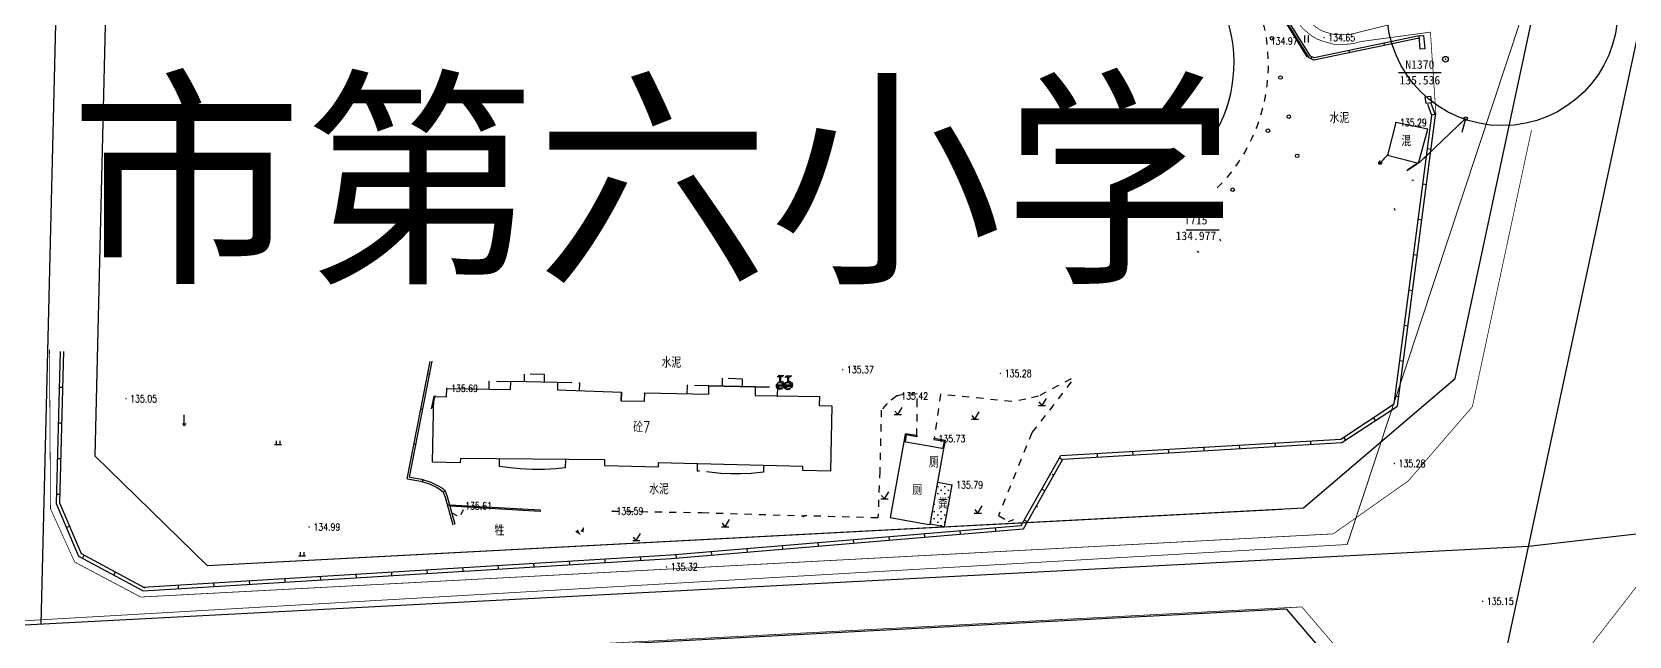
# Model space of a CAD drawing. Extents: x 529262 to 576451, y 2694391 to 2717535.
# Drawn here: x 563989.4 to 564213.5, y 2710374.1 to 2710458.8 of the extents above; entities that cross this region are included whole.
import ezdxf
from ezdxf.enums import TextEntityAlignment as Align
from ezdxf.xclip import XClip

# ---------------------------------------------------------------- set-up
doc = ezdxf.new("R2010")
doc.units = 0
doc.header["$XCLIPFRAME"] = 0
for name, pattern in [('ACAD_ISO12W100', [22, 12, -3, 0.5, -3, 0.5, -3]), ('X2', [10, 8, -2]), ('X5', [3, 2, -1]), ('X6', [2, 1, -1])]:
    doc.linetypes.add(name, pattern=pattern)
for name, color, linetype in [('a红线图', 1, 'Continuous'), ('DLDW', 8, 'Continuous'), ('DLSS', 4, 'Continuous'), ('DMTZ', 8, 'Continuous'), ('GCD', 8, 'Continuous'), ('GXYZ', 8, 'Continuous'), ('JMD', 8, 'Continuous'), ('KZD', 8, 'Continuous'), ('PP-COM', 7, 'Continuous'), ('RD-中线', 40, 'Continuous'), ('RD-红线', 7, 'Continuous'), ('ZBTZ', 8, 'Continuous'), ('ZJ', 7, 'Continuous')]:
    doc.layers.add(name, color=color, linetype=linetype)
doc.layers.add('SXSS', color=5, linetype='Continuous', lineweight=0)
doc.layers.add('控制界线1', color=30, linetype='ACAD_ISO12W100', lineweight=35)
doc.styles.add('HZ', font='rs.shx', dxfattribs={"width": 0.8, "bigfont": 'hztxt.shx'})
doc.styles.add('STYLE8', font='simhei.ttf')
doc.styles.add('等线体', font='simhei.ttf')
doc.linetypes.add('1161', pattern='A,0,[149,AAA.SHX,S=0.15,R=0,X=0,Y=0],-1.6', length=1.6)

# ---------------------------------------------------------------- blocks, each defined once
blk = doc.blocks.new('A$C19FD0107')
at = {"layer": 'RD-中线', "color": 8, "linetype": 'Continuous', "flags": 128}
for points in [[(-6832.92, 15835.55), (-6741.2, 16264.11, -0.004965), (-6740.55, 16267.02), (-6733.24, 16298.13, 0.005421), (-6732.53, 16301.31), (-6689.22, 16505.47)], [(-6798.56, 15996.11), (-6609, 16017.77, 0.093849), (-6555.69, 16034.32)]]:
    blk.add_lwpolyline(points, format="xyb", dxfattribs=at)
for points in [[(-7002.39, 16189.92), (-7007.38, 15985.17)], [(-7133.17, 15978.58), (-6798.56, 15996.11)]]:
    blk.add_lwpolyline(points, dxfattribs=at)
at = {"layer": 'RD-红线', "color": 8, "linetype": 'Continuous', "flags": 128}
for points in [[(-6801, 16056.38), (-6785.88, 16127.03)], [(-6997.53, 16102.35), (-6999.81, 16008.75)], [(-6808.87, 16019.62), (-6801, 16056.38)], [(-6984.03, 15993.4), (-6830.15, 16001.46)], [(-6984.03, 15993.4), (-6833.26, 16001.3)], [(-7104.57, 15973.06), (-6832.53, 15987.32)]]:
    blk.add_lwpolyline(points, dxfattribs=at)
at = {"layer": 'RD-红线', "color": 8}
for points in [[(-6830.15, 16001.46), (-6808.87, 16019.62, 0.339065)], [(-6999.81, 16008.75), (-6984.03, 15993.4, 0.436868)], [(-6819.14, 15971.62), (-6832.53, 15987.32, 0.49358)]]:
    blk.add_lwpolyline(points, format="xyb", dxfattribs=at)
blk = doc.blocks.new('gc123')
at = {"color": 8}
for p, q in [((-1, 0), (1, 0)), ((0, 0), (-0.8, 1)), ((0, 0), (1.2, 2))]:
    blk.add_line(p, q, dxfattribs=at)
blk = doc.blocks.new('gc170')
at = {"color": 8, "linetype": 'Continuous'}
blk.add_circle((0, 0), 0.5, dxfattribs=at)
blk = doc.blocks.new('gc121')
at = {"color": 8}
for p, q in [((-0.5, -1), (-0.5, 1)), ((0.5, -1), (0.5, 1))]:
    blk.add_line(p, q, dxfattribs=at)
blk = doc.blocks.new('gc013c')
at = {"linetype": 'Continuous'}
blk.add_line((0.5, 0), (4, 0), dxfattribs=at)
at = {"linetype": 'Continuous', "const_width": 0.15, "flags": 128}
blk.add_lwpolyline([(3.775, 0, 1), (3.925, 0, 1)], format="xyb", close=True, dxfattribs=at)
blk = doc.blocks.new('GC200')
at = {"linetype": 'Continuous', "const_width": 0.2, "flags": 128}
blk.add_lwpolyline([(-0.1, 0, 1), (0.1, 0, 1)], format="xyb", close=True, dxfattribs=at)
blk = doc.blocks.new('gc013b')
at = {"linetype": 'Continuous'}
blk.add_line((0.5, 0), (4, 0), dxfattribs=at)
at = {"linetype": 'Continuous', "flags": 128}
blk.add_lwpolyline([(3.5, 0.5), (4, 0), (3.5, -0.5)], dxfattribs=at)
blk = doc.blocks.new('gc133')
for p, q in [((-1, 0), (1, 0)), ((-0.8, 2.6), (0.8, 2.6)), ((0, 1), (0, 2.6))]:
    blk.add_line(p, q)
blk.add_circle((0, 0), 1)
blk = doc.blocks.new('gc120')
at = {"color": 8}
for p, q in [((-0.5, 0.6), (0, 0)), ((0, 0), (0, 3)), ((0, 0), (0.5, 0.6))]:
    blk.add_line(p, q, dxfattribs=at)
blk = doc.blocks.new('gc119')
at = {"color": 8}
for p, q in [((-1, 0), (1, 0)), ((-0.5, 1), (-0.5, 0)), ((0.5, 1), (0.5, 0))]:
    blk.add_line(p, q, dxfattribs=at)
blk = doc.blocks.new('gc090')
at = {"color": 8}
for points in [[(-1.02, 0.41, 1, 0, 0), (0.15, -0.9, 0, 0, 0)], [(1.07, 1.45, 0, 1, 0), (0.52, 0.05, 1, 1, 0)]]:
    blk.add_lwpolyline(points, format="xyseb", dxfattribs=at)
blk = doc.blocks.new('gc117')
at = {"color": 8}
blk.add_circle((0, 0), 0.8, dxfattribs=at)
blk.add_point((0, 0), dxfattribs=at)

msp = doc.modelspace()

# ---------------------------------------------------------------- hatches: boundary and pattern name
at = {"layer": 'DLDW', "linetype": 'Continuous'}
h = msp.add_hatch(dxfattribs=at)
h.set_pattern_fill('1061', color=256, scale=0.5, style=0)
h.set_pattern_definition([(0, (114.99765, 2.56804), (0.5, 0.5), [0, -1]), (0, (115.49765, 3.06804), (0.5, 0.5), [0, -1])])
h.paths.add_polyline_path([(564116.52, 2710395.655), (564118.493, 2710395.292), (564117.428, 2710389.402), (564115.438, 2710389.768)])

# ---------------------------------------------------------------- linework, layer by layer
at = {"color": 8, "linetype": 'Continuous'}
msp.add_circle((564195.758, 2710461.882), 16.204, dxfattribs=at)
at = {"layer": 'a红线图', "color": 8, "lineweight": 0}
msp.add_lwpolyline([(564099.605, 2710623.995), (564108.781, 2710598.575), (564114.403, 2710593.536), (564118.826, 2710589.572), (564119.764, 2710583.576), (564122.309, 2710579.625), (564127.415, 2710577.702), (564133.661, 2710573.861), (564150.68, 2710561.504), (564162.472, 2710554.357), (564174.675, 2710549.741), (564182.417, 2710547.975), (564186.55, 2710537.069), (564183.198, 2710522.558), (564177.972, 2710514.055), (564175.857, 2710509.606), (564176.809, 2710498.669), (564180.652, 2710483.38), (564184.22, 2710474.338), (564192.884, 2710463.54), (564198.448, 2710460.832), (564173.981, 2710386.935), (563873.709, 2710369.644)], dxfattribs=at)
msp.add_lwpolyline([(564099.605, 2710623.995), (564108.781, 2710598.575), (564114.403, 2710593.536), (564118.826, 2710589.572), (564119.764, 2710583.576), (564122.309, 2710579.625), (564127.415, 2710577.702), (564133.661, 2710573.861), (564150.68, 2710561.504), (564162.472, 2710554.357), (564174.675, 2710549.741), (564182.417, 2710547.975), (564186.55, 2710537.069), (564183.198, 2710522.558), (564177.972, 2710514.055), (564175.857, 2710509.606), (564176.809, 2710498.669), (564180.652, 2710483.38), (564184.22, 2710474.338), (564192.884, 2710463.54), (564198.448, 2710460.832), (564173.981, 2710386.935), (563873.709, 2710369.644)], dxfattribs=at)
at = {"layer": 'DLDW', "linetype": '1161', "elevation": 135.003, "flags": 128}
msp.add_lwpolyline([(564155.635, 2710444.889, 0.2289502), (564156.5, 2710462.39, 0.2289502)], format="xyb", dxfattribs=at)
at = {"layer": 'DLDW', "linetype": 'Continuous', "flags": 128}
for points in [[(564114.998, 2710400.757), (564111.768, 2710401.337), (564109.817, 2710390.723), (564114.998, 2710389.793)], [(564114.998, 2710389.793), (564115.429, 2710389.716), (564117.38, 2710400.33), (564114.998, 2710400.757)]]:
    msp.add_lwpolyline(points, dxfattribs=at)
msp.add_lwpolyline([(564116.52, 2710395.655), (564118.493, 2710395.292), (564117.428, 2710389.402), (564115.438, 2710389.768)], close=True, dxfattribs=at)
at = {"layer": 'DLSS', "linetype": 'X2', "const_width": 0.1, "flags": 128}
msp.add_lwpolyline([(564186.43, 2710447.219), (564185.654, 2710458.793), (564175.841, 2710457.47), (564174.905, 2710457.2), (564173.952, 2710457.093), (564172.042, 2710457.103), (564170.553, 2710457.522), (564169.699, 2710457.834), (564168.802, 2710458.408), (564167.765, 2710459.29), (564166.994, 2710460.198), (564163.673, 2710465.146), (564162.95, 2710466.082), (564157.017, 2710472.846)], dxfattribs=at)
at = {"layer": 'DLSS', "linetype": 'Continuous', "const_width": 0.1, "flags": 128}
for points in [[(564204.454, 2710469.293), (564195.104, 2710464.427), (564189.462, 2710462.173), (564175.445, 2710458.743), (564174.644, 2710458.513), (564173.881, 2710458.426), (564172.229, 2710458.435), (564170.962, 2710458.791), (564170.294, 2710459.036), (564169.597, 2710459.482), (564168.712, 2710460.235), (564168.059, 2710461.004), (564164.755, 2710465.925), (564163.98, 2710466.929), (564157.111, 2710474.76)], [(563991.836, 2710414.235), (563991.977, 2710391.934), (563995.374, 2710384.458), (564004.642, 2710379.558), (564172.02, 2710388.419), (564182.558, 2710395.854), (564191.542, 2710406.254), (564199.838, 2710445.052)], [(564195.827, 2710338.326), (564206.373, 2710370.475), (564215.6, 2710382.333), (564277.818, 2710388.394)], [(563874.649, 2710258.043), (563876.696, 2710347.948), (563891.961, 2710363.73), (564167.614, 2710378.174), (564179.454, 2710364.291), (564179.292, 2710352), (564174.868, 2710336.744)]]:
    msp.add_lwpolyline(points, dxfattribs=at)
at = {"layer": 'DLSS', "linetype": 'X6', "flags": 128}
msp.add_lwpolyline([(564156.908, 2710470.652, -0.0469696), (564159.459, 2710466.928, -0.1854799), (564162.325, 2710449.061, -0.1510336), (564155.218, 2710436.444, -0.1510336)], format="xyb", dxfattribs=at)
at = {"layer": 'DLSS', "linetype": 'X6'}
for points in [[(564135.231, 2710410.158), (564130.661, 2710407.728), (564128.862, 2710407.318), (564126.891, 2710406.976), (564116.904, 2710408.003), (564116.004, 2710401.777)], [(564113.581, 2710402.196), (564113.633, 2710408.062), (564111.738, 2710407.962), (564110.783, 2710407.76), (564109.425, 2710406.712), (564108.573, 2710405.785), (564108.375, 2710397.207)], [(564135.239, 2710409.746), (564129.711, 2710402.6), (564125.051, 2710390.985), (564126.423, 2710390.144)], [(564108.375, 2710397.207), (564108.106, 2710390.657), (564097.668, 2710390.958)], [(564070.813, 2710391.61), (564083.404, 2710391.402), (564097.668, 2710390.958)]]:
    msp.add_lwpolyline(points, dxfattribs=at)
at = {"layer": 'GXYZ', "linetype": 'Continuous'}
msp.add_line((564184.149, 2710440.576, -149.001), (564190.59, 2710446.667, -149.001), dxfattribs=at)
at = {"layer": 'JMD', "linetype": 'Continuous'}
for p, q in [((564179.11, 2710457.231), (564179.172, 2710456.938)), ((564169.026, 2710455.331), (564168.89, 2710455.063)), ((564174.216, 2710456.206), (564174.278, 2710455.912)), ((564186.317, 2710447.299), (564185.846, 2710447.13)), ((564185.746, 2710442.35), (564185.251, 2710442.415)), ((564183.348, 2710437.963), (564183.058, 2710438.041)), ((564185.098, 2710437.392), (564184.602, 2710437.457)), ((564180.69, 2710433.781), (564180.603, 2710434.068)), ((564184.449, 2710432.435), (564183.953, 2710432.499)), ((564153.171, 2710427.862), (564152.92, 2710428.026)), ((564156.218, 2710429.492, -528.014), (564156.113, 2710429.773, -528.014)), ((564183.801, 2710427.477), (564183.305, 2710427.542)), ((564183.152, 2710422.519), (564182.656, 2710422.584)), ((564182.504, 2710417.561), (564182.008, 2710417.626)), ((564181.855, 2710412.604), (564181.359, 2710412.668)), ((564044.912, 2710410.846), (564045.206, 2710410.788)), ((563993.189, 2710409), (563993.689, 2710408.987)), ((564043.946, 2710405.94), (564044.24, 2710405.882)), ((564181.207, 2710407.646), (564180.711, 2710407.711)), ((563993.057, 2710404.002), (563993.557, 2710403.989)), ((564177.954, 2710404.32), (564177.679, 2710404.738)), ((564112.469, 2710402.377), (564112.445, 2710402.229)), ((564113.581, 2710402.196), (564113.557, 2710402.048)), ((564116.004, 2710401.777), (564115.979, 2710401.629)), ((564117.122, 2710401.589), (564117.097, 2710401.441)), ((564163.896, 2710400.672), (564163.867, 2710401.172)), ((564168.887, 2710400.967), (564168.858, 2710401.466)), ((564173.775, 2710401.575), (564173.5, 2710401.993)), ((563992.925, 2710399.004), (563993.425, 2710398.991)), ((564042.98, 2710401.034), (564043.275, 2710400.976)), ((564134.008, 2710398.809), (564133.573, 2710399.056)), ((564138.939, 2710399.2), (564138.91, 2710399.699)), ((564143.931, 2710399.495), (564143.901, 2710399.994)), ((564148.922, 2710399.789), (564148.893, 2710400.288)), ((564153.913, 2710400.084), (564153.884, 2710400.583)), ((564158.905, 2710400.378), (564158.875, 2710400.877)), ((564132.814, 2710396.62, -529.074), (564132.547, 2710396.756, -529.074)), ((564044.171, 2710395.739), (564044.268, 2710396.022)), ((564047.102, 2710394.299), (564047.382, 2710394.407)), ((564131.545, 2710394.458), (564131.11, 2710394.705)), ((563992.793, 2710394.005), (563993.293, 2710393.992)), ((564047.696, 2710392.453), (564047.985, 2710392.533)), ((564052.899, 2710392.162), (564052.891, 2710392.012)), ((564130.54, 2710392.167, -529.074), (564130.273, 2710392.303, -529.074)), ((564048.308, 2710391.367), (564049.016, 2710390.994)), ((564049.915, 2710391.812), (564049.552, 2710391.099)), ((564057.891, 2710391.882), (564057.883, 2710391.732)), ((564060.718, 2710391.724), (564060.709, 2710391.574)), ((564097.673, 2710390.751), (564097.743, 2710391.043)), ((564126.423, 2710390.144), (564127.177, 2710390.411)), ((564129.081, 2710390.107), (564128.646, 2710390.354)), ((563994.189, 2710389.297), (563994.65, 2710389.492)), ((564109.724, 2710387.546), (564109.683, 2710388.044)), ((564109.724, 2710387.546), (564109.683, 2710388.044)), ((564114.707, 2710387.962), (564114.665, 2710388.461)), ((564114.707, 2710387.962), (564114.665, 2710388.461)), ((564119.69, 2710388.379), (564119.648, 2710388.877)), ((564119.69, 2710388.379), (564119.648, 2710388.877)), ((564124.672, 2710388.795), (564124.631, 2710389.293)), ((564124.672, 2710388.795), (564124.631, 2710389.293)), ((563996.46, 2710384.985), (563996.697, 2710385.426)), ((564079.828, 2710385.048), (564079.787, 2710385.546)), ((564079.828, 2710385.048), (564079.787, 2710385.546)), ((564084.811, 2710385.464), (564084.769, 2710385.962)), ((564084.811, 2710385.464), (564084.769, 2710385.962)), ((564089.794, 2710385.881), (564089.752, 2710386.379)), ((564089.794, 2710385.881), (564089.752, 2710386.379)), ((564094.776, 2710386.297), (564094.735, 2710386.795)), ((564094.776, 2710386.297), (564094.735, 2710386.795)), ((564099.759, 2710386.713), (564099.717, 2710387.212)), ((564099.759, 2710386.713), (564099.717, 2710387.212)), ((564104.742, 2710387.13), (564104.7, 2710387.628)), ((564104.742, 2710387.13), (564104.7, 2710387.628)), ((564044.896, 2710382.88), (564044.865, 2710383.379)), ((564044.896, 2710382.88), (564044.865, 2710383.379)), ((564049.886, 2710383.187), (564049.856, 2710383.687)), ((564049.886, 2710383.187), (564049.856, 2710383.687)), ((564054.877, 2710383.495), (564054.846, 2710383.994)), ((564054.877, 2710383.495), (564054.846, 2710383.994)), ((564059.867, 2710383.802), (564059.837, 2710384.301)), ((564059.867, 2710383.802), (564059.837, 2710384.301)), ((564064.858, 2710384.109), (564064.827, 2710384.609)), ((564064.858, 2710384.109), (564064.827, 2710384.609)), ((564069.849, 2710384.417), (564069.818, 2710384.916)), ((564069.849, 2710384.417), (564069.818, 2710384.916)), ((564074.839, 2710384.724), (564074.808, 2710385.223)), ((564074.839, 2710384.724), (564074.808, 2710385.223)), ((564000.867, 2710382.622), (564001.103, 2710383.063)), ((564009.962, 2710380.729), (564009.931, 2710381.228)), ((564009.962, 2710380.729), (564009.931, 2710381.228)), ((564014.953, 2710381.036), (564014.922, 2710381.535)), ((564014.953, 2710381.036), (564014.922, 2710381.535)), ((564019.943, 2710381.343), (564019.912, 2710381.843)), ((564019.943, 2710381.343), (564019.912, 2710381.843)), ((564024.934, 2710381.651), (564024.903, 2710382.15)), ((564024.934, 2710381.651), (564024.903, 2710382.15)), ((564029.924, 2710381.958), (564029.893, 2710382.457)), ((564029.924, 2710381.958), (564029.893, 2710382.457)), ((564034.915, 2710382.265), (564034.884, 2710382.765)), ((564034.915, 2710382.265), (564034.884, 2710382.765)), ((564039.905, 2710382.573), (564039.875, 2710383.072)), ((564039.905, 2710382.573), (564039.875, 2710383.072))]:
    msp.add_line(p, q, dxfattribs=at)
at = {"layer": 'JMD', "linetype": 'Continuous', "elevation": -528.532, "flags": 128}
for points in [[(564168.618, 2710455.201), (564162.585, 2710464.846)], [(564168.828, 2710455.431), (564162.827, 2710465.025)]]:
    msp.add_lwpolyline(points, dxfattribs=at)
at = {"layer": 'JMD', "linetype": 'Continuous'}
for points in [[(564184.095, 2710457.97), (564169.281, 2710454.865)], [(564184.071, 2710458.271), (564169.323, 2710455.18)], [(564063.134, 2710409.691), (564063.12, 2710408.608)], [(564072.09, 2710407.101), (564072.104, 2710408.296)], [(564090.894, 2710409.065), (564084.381, 2710409.204)], [(564113.581, 2710402.196), (564111.925, 2710402.465), (564111.768, 2710401.337)], [(564113.557, 2710402.048), (564112.052, 2710402.292), (564111.915, 2710401.311)], [(564117.232, 2710400.357), (564117.439, 2710401.384), (564115.979, 2710401.629)], [(564117.38, 2710400.33), (564117.617, 2710401.506), (564116.004, 2710401.777)], [(564060.718, 2710391.724), (564048.012, 2710392.435)], [(564060.709, 2710391.574), (564048.054, 2710392.282)]]:
    msp.add_lwpolyline(points, dxfattribs=at)
at = {"layer": 'JMD', "linetype": 'Continuous', "flags": 128}
for points, elevation in [([(564184.071, 2710458.271), (564184.699, 2710458.322), (564184.849, 2710456.448), (564184.221, 2710456.397)], 135.583), ([(564099.891, 2710407.673), (564099.867, 2710406.431), (564101.659, 2710406.39), (564101.46, 2710397.226), (564097.568, 2710397.301), (564097.567, 2710397.87), (564077.268, 2710398.367), (564077.27, 2710397.772), (564069.788, 2710397.947), (564069.758, 2710398.811), (564049.507, 2710399), (564049.475, 2710398.393), (564045.601, 2710398.485), (564045.769, 2710407.666), (564047.572, 2710407.63), (564047.596, 2710408.829), (564056.543, 2710408.649), (564056.566, 2710409.823), (564063.134, 2710409.691), (564063.12, 2710408.608), (564072.104, 2710408.296), (564072.09, 2710407.101), (564075.37, 2710407.013), (564075.403, 2710408.197), (564084.396, 2710407.993), (564084.381, 2710409.204), (564090.894, 2710409.065), (564090.902, 2710407.846)], -529.258)]:
    msp.add_lwpolyline(points, close=True, dxfattribs=dict(at, elevation=elevation))
for points in [[(564169.281, 2710454.865), (564168.618, 2710455.201)], [(564169.323, 2710455.18), (564168.828, 2710455.431)], [(564004.941, 2710380.921), (564079.044, 2710385.484), (564128.215, 2710389.593), (564133.766, 2710399.396), (564173.076, 2710401.715), (564180.571, 2710406.637), (564185.862, 2710447.088), (564185.306, 2710448.633)], [(564004.971, 2710380.422), (564079.08, 2710384.985), (564128.52, 2710389.117), (564134.067, 2710398.913), (564173.239, 2710401.223), (564181.037, 2710406.345), (564186.373, 2710447.143), (564185.776, 2710448.802)], [(563993.321, 2710413.998), (563992.758, 2710392.672), (563995.887, 2710385.293), (564004.971, 2710380.422)], [(563993.821, 2710413.985), (563993.261, 2710392.768), (563996.278, 2710385.65), (564005.208, 2710380.862)], [(564042.015, 2710396.128), (564045.258, 2710412.605)], [(564042.369, 2710396.374), (564045.568, 2710412.627)], [(564042.015, 2710396.128), (564043.977, 2710395.805), (564045.247, 2710395.369), (564046.251, 2710394.914), (564046.706, 2710394.611), (564047.102, 2710394.299)], [(564042.369, 2710396.374), (564044.051, 2710396.097), (564045.358, 2710395.648), (564046.397, 2710395.178), (564046.883, 2710394.854), (564047.352, 2710394.483)], [(564048.761, 2710389.73), (564047.684, 2710393.621), (564047.352, 2710394.483)], [(564048.473, 2710389.647), (564047.399, 2710393.527), (564047.102, 2710394.299)]]:
    msp.add_lwpolyline(points, dxfattribs=at)
msp.add_lwpolyline([(564184.94, 2710449.727), (564185.663, 2710449.818), (564185.784, 2710448.856), (564185.061, 2710448.765)], close=True, dxfattribs=at)
at = {"layer": 'JMD', "linetype": 'Continuous'}
msp.add_lwpolyline([(564180.783, 2710446.114), (564179.616, 2710441.558), (564184.004, 2710440.412), (564185.3, 2710445.179)], close=True, dxfattribs=at)
at = {"layer": 'JMD', "linetype": 'X5'}
for points in [[(564061.301, 2710409.728), (564061.322, 2710410.776), (564058.474, 2710410.816), (564058.453, 2710409.785)], [(564056.566, 2710409.752), (564053.514, 2710409.814), (564053.491, 2710408.71)], [(564063.134, 2710409.691), (564066.227, 2710409.613), (564066.188, 2710408.501)], [(564084.381, 2710409.204), (564081.333, 2710409.277), (564081.305, 2710408.063)], [(564090.894, 2710409.065), (564093.994, 2710408.999), (564093.97, 2710407.787)], [(564064.242, 2710398.863), (564064.231, 2710397.669), (564062.88, 2710397.543), (564061.305, 2710397.464), (564059.586, 2710397.461), (564057.888, 2710397.544), (564056.496, 2710397.676), (564054.981, 2710397.885), (564054.991, 2710398.949)], [(564092.063, 2710398.005), (564092.04, 2710397.052), (564090.297, 2710396.908), (564088.808, 2710396.851), (564087.395, 2710396.851), (564086.038, 2710396.902), (564082.768, 2710397.23), (564082.792, 2710398.232)]]:
    msp.add_lwpolyline(points, dxfattribs=at)
at = {"layer": 'JMD', "linetype": 'X5', "elevation": -525.55}
msp.add_lwpolyline([(564089.087, 2710409.104), (564089.109, 2710410.121), (564086.253, 2710410.25), (564086.229, 2710409.165)], dxfattribs=at)
at = {"layer": 'KZD', "linetype": 'Continuous'}
for p, q in [((564181.174, 2710453.146), (564187.174, 2710453.146)), ((564151.361, 2710431.074), (564155.987, 2710431.074))]:
    msp.add_line(p, q, dxfattribs=at)
at = {"layer": 'SXSS', "color": 8, "linetype": 'Continuous', "const_width": 0.15}
msp.add_lwpolyline([(564156.916, 2710470.795), (564162.911, 2710464.055), (564168.335, 2710455.282)], dxfattribs=at)

# ---------------------------------------------------------------- block references
at = {"layer": 'DMTZ', "linetype": 'Continuous', "xscale": 0.5, "yscale": 0.5}
msp.add_blockref('gc090', (564066.321, 2710388.679), dxfattribs=at)
at = {"layer": 'GCD', "linetype": 'Continuous'}
ref = msp.add_blockref('GC200', (564162.651, 2710457.562, 134.966), dxfattribs=dict(at, xscale=0.5, yscale=0.5))
ref.add_attrib('height', '134.97', dxfattribs={"linetype": 'Continuous', "height": 1, "style": 'HZ', "width": 0.8}).set_placement((564163.251, 2710457.562, 134.966), align=Align.MIDDLE_LEFT)
ref = msp.add_blockref('GC200', (564170.719, 2710458.036, 134.649), dxfattribs=dict(at, xscale=0.5, yscale=0.5))
ref.add_attrib('height', '134.65', dxfattribs={"linetype": 'Continuous', "height": 1, "style": 'HZ', "width": 0.8}).set_placement((564171.319, 2710458.036, 134.649), align=Align.MIDDLE_LEFT)
ref = msp.add_blockref('GC200', (564180.783, 2710446.114, 135.287), dxfattribs=dict(at, xscale=0.5, yscale=0.5))
ref.add_attrib('height', '135.29', dxfattribs={"linetype": 'Continuous', "height": 1, "style": 'HZ', "width": 0.8}).set_placement((564181.383, 2710446.114, 135.287), align=Align.MIDDLE_LEFT)
ref = msp.add_blockref('GC200', (564103.165, 2710411.439, 135.37), dxfattribs=dict(at, xscale=0.5, yscale=0.5, zscale=0.5))
ref.add_attrib('height', '135.37', dxfattribs={"linetype": 'Continuous', "height": 1, "style": 'HZ', "width": 0.8}).set_placement((564103.765, 2710411.439, 135.37), align=Align.MIDDLE_LEFT)
ref = msp.add_blockref('GC200', (564125.307, 2710410.92, 135.283), dxfattribs=dict(at, xscale=0.5, yscale=0.5, zscale=0.5))
ref.add_attrib('height', '135.28', dxfattribs={"linetype": 'Continuous', "height": 1, "style": 'HZ', "width": 0.8}).set_placement((564125.907, 2710410.92, 135.283), align=Align.MIDDLE_LEFT)
ref = msp.add_blockref('GC200', (564002.559, 2710407.366, 135.05), dxfattribs=dict(at, xscale=0.5, yscale=0.5))
ref.add_attrib('height', '135.05', dxfattribs={"linetype": 'Continuous', "height": 1, "style": 'HZ', "width": 0.8}).set_placement((564003.159, 2710407.366, 135.05), align=Align.MIDDLE_LEFT)
ref = msp.add_blockref('GC200', (564047.596, 2710408.829, 135.692), dxfattribs=dict(at, xscale=0.5, yscale=0.5))
ref.add_attrib('height', '135.69', dxfattribs={"linetype": 'Continuous', "height": 1, "style": 'HZ', "width": 0.8}).set_placement((564048.196, 2710408.829, 135.692), align=Align.MIDDLE_LEFT)
ref = msp.add_blockref('GC200', (564110.783, 2710407.76, 135.416), dxfattribs=dict(at, xscale=0.5, yscale=0.5))
ref.add_attrib('height', '135.42', dxfattribs={"linetype": 'Continuous', "height": 1, "style": 'HZ', "width": 0.8}).set_placement((564111.383, 2710407.76, 135.416), align=Align.MIDDLE_LEFT)
ref = msp.add_blockref('GC200', (564116.004, 2710401.777, 135.732), dxfattribs=dict(at, xscale=0.5, yscale=0.5))
ref.add_attrib('height', '135.73', dxfattribs={"linetype": 'Continuous', "height": 1, "style": 'HZ', "width": 0.8}).set_placement((564116.604, 2710401.777, 135.732), align=Align.MIDDLE_LEFT)
ref = msp.add_blockref('GC200', (564180.583, 2710398.288, 135.28), dxfattribs=dict(at, xscale=0.5, yscale=0.5, zscale=0.5))
ref.add_attrib('height', '135.28', dxfattribs={"linetype": 'Continuous', "height": 1, "style": 'HZ', "width": 0.8}).set_placement((564181.183, 2710398.288, 135.28), align=Align.MIDDLE_LEFT)
ref = msp.add_blockref('GC200', (564118.493, 2710395.292, 135.787), dxfattribs=dict(at, xscale=0.5, yscale=0.5))
ref.add_attrib('height', '135.79', dxfattribs={"linetype": 'Continuous', "height": 1, "style": 'HZ', "width": 0.8}).set_placement((564119.093, 2710395.292, 135.787), align=Align.MIDDLE_LEFT)
ref = msp.add_blockref('GC200', (564049.584, 2710392.347, 135.613), dxfattribs=dict(at, xscale=0.5, yscale=0.5))
ref.add_attrib('height', '135.61', dxfattribs={"linetype": 'Continuous', "height": 1, "style": 'HZ', "width": 0.8}).set_placement((564050.184, 2710392.347, 135.613), align=Align.MIDDLE_LEFT)
ref = msp.add_blockref('GC200', (564028.281, 2710389.394, 134.988), dxfattribs=dict(at, xscale=0.5, yscale=0.5))
ref.add_attrib('height', '134.99', dxfattribs={"linetype": 'Continuous', "height": 1, "style": 'HZ', "width": 0.8}).set_placement((564028.881, 2710389.394, 134.988), align=Align.MIDDLE_LEFT)
ref = msp.add_blockref('GC200', (564070.813, 2710391.61, 135.592), dxfattribs=dict(at, xscale=0.5, yscale=0.5))
ref.add_attrib('height', '135.59', dxfattribs={"linetype": 'Continuous', "height": 1, "style": 'HZ', "width": 0.8}).set_placement((564071.413, 2710391.61, 135.592), align=Align.MIDDLE_LEFT)
ref = msp.add_blockref('GC200', (564078.44, 2710383.789, 135.318), dxfattribs=dict(at, xscale=0.5, yscale=0.5))
ref.add_attrib('height', '135.32', dxfattribs={"linetype": 'Continuous', "height": 1, "style": 'HZ', "width": 0.8}).set_placement((564079.04, 2710383.789, 135.318), align=Align.MIDDLE_LEFT)
ref = msp.add_blockref('GC200', (564192.976, 2710378.949, 135.15), dxfattribs=dict(at, xscale=0.5, yscale=0.5, zscale=0.5))
ref.add_attrib('height', '135.15', dxfattribs={"linetype": 'Continuous', "height": 1, "style": 'HZ', "width": 0.8}).set_placement((564193.576, 2710378.949, 135.15), align=Align.MIDDLE_LEFT)
at = {"layer": 'GXYZ', "linetype": 'Continuous'}
for name, p, xscale, yscale, zscale, rotation in [('gc013c', (564190.59, 2710446.667, -149.001), 0.5000000001159585, 0.5000000001159585, 0.5000000001159585, 223.4002305140031), ('gc013c', (564190.59, 2710446.667, -149.001), 0.4999999999712847, 0.4999999999712847, 0.4999999999712847, 254.7662075305161), ('gc013b', (564179.784, 2710441.743), 0.4999999998214276, 0.4999999998214276, 0.4999999998214276, 227.5541840842253), ('gc013b', (564179.93, 2710441.907, -149.001), 0.4999999998214276, 0.4999999998214276, 0.4999999998214276, 227.5541840842253), ('gc013c', (564183.822, 2710440.24), 0.5000000001159585, 0.5000000001159585, 0.5000000001159585, 43.40023051400303), ('gc013c', (564183.967, 2710440.405, -149.001), 0.5000000001159585, 0.5000000001159585, 0.5000000001159585, 43.40023051400303), ('gc013c', (564184.004, 2710440.412), 0.4999999999416758, 0.4999999999416758, 0.4999999999416758, 212.7504619187505), ('gc013c', (564184.149, 2710440.576, -149.001), 0.4999999999416758, 0.4999999999416758, 0.4999999999416758, 212.7504619187505), ('gc013c', (564045.964, 2710408.075, -13.307), 0.5000000001449203, 0.5000000001449203, 0.5000000001449203, 258.3894079729283), ('gc013c', (564045.819, 2710407.911, 135.694), 0.5000000001449203, 0.5000000001449203, 0.5000000001449203, 258.3894079729283)]:
    msp.add_blockref(name, p, dxfattribs=dict(at, xscale=xscale, yscale=yscale, zscale=zscale, rotation=rotation))
at = {"layer": 'GXYZ', "linetype": 'Continuous', "xscale": 0.5, "yscale": 0.5, "zscale": 0.5}
for name, p in [('gc170', (564190.59, 2710446.667, -149.001)), ('gc133', (564094.355, 2710409.169)), ('gc133', (564094.5, 2710409.333, -149.001)), ('gc133', (564095.458, 2710409.143)), ('gc133', (564095.603, 2710409.307, -149.001))]:
    msp.add_blockref(name, p, dxfattribs=at)
at = {"layer": 'KZD', "linetype": 'Continuous', "xscale": 0.5, "yscale": 0.5, "zscale": 0.5}
msp.add_blockref('gc117', (564187.767, 2710454.999, 135.536), dxfattribs=at)
at = {"layer": 'PP-COM'}
ref = msp.add_blockref('A$C19FD0107', (570997.993, 2694390.603), dxfattribs=at)
XClip(ref).set_block_clipping_path([(-9366.4383134884, 14428.6043910822), (-3328.4480743363, 17452.7484863754)])
at = {"layer": 'ZBTZ', "linetype": 'Continuous'}
for p, xscale, yscale, zscale, rotation in [((564163.435, 2710457.929), 0.4999999999556796, 0.4999999999556796, 0.4999999999556796, 102.0543422388896), ((564164.609, 2710452.434), 0.4999999999556796, 0.4999999999556796, 0.4999999999556796, 102.0543422388896), ((564165.782, 2710446.938), 0.4999999999556796, 0.4999999999556796, 0.4999999999556796, 102.0543422388896), ((564162.843, 2710444.967), 0.4999999999941809, 0.4999999999941809, 0.4999999999941809, 59.1800819427709), ((564166.956, 2710441.443), 0.4999999999556796, 0.4999999999556796, 0.4999999999556796, 102.0543422388896), ((564157.908, 2710436.695), 0.4999999999941809, 0.4999999999941809, 0.4999999999941809, 59.1800819427709)]:
    msp.add_blockref('gc170', p, dxfattribs=dict(at, xscale=xscale, yscale=yscale, zscale=zscale, rotation=rotation))
at = {"layer": 'ZBTZ', "linetype": 'Continuous', "xscale": 0.5, "yscale": 0.5}
for name, p in [('gc121', (564168.281, 2710457.833)), ('gc123', (564110.902, 2710405.15)), ('gc123', (564131.149, 2710406.421)), ('gc120', (564010.76, 2710403.595)), ('gc123', (564121.727, 2710404.52)), ('gc119', (564023.91, 2710400.945)), ('gc123', (564109.032, 2710393.321)), ('gc123', (564122.137, 2710391.342)), ('gc123', (564086.676, 2710389.417)), ('gc123', (564074.2, 2710387.47)), ('gc119', (564027.276, 2710385.356))]:
    msp.add_blockref(name, p, dxfattribs=at)

# ---------------------------------------------------------------- texts
at = {"layer": 'DLDW', "linetype": 'Continuous', "style": 'HZ', "width": 0.8}
for s, p in [('厕', (564115.959, 2710398.499)), ('厕', (564113.616, 2710394.632)), ('粪', (564117.23, 2710392.771)), ('牲', (564054.979, 2710389.004))]:
    msp.add_text(s, height=1.5, dxfattribs=at).set_placement(p, align=Align.MIDDLE)
at = {"layer": 'JMD', "linetype": 'Continuous', "style": 'HZ', "width": 0.8}
for s, p in [('混', (564182.966, 2710443.559)), ('砼7', (564076.175, 2710403.409))]:
    msp.add_text(s, height=1.5, dxfattribs=at).set_placement(p, align=Align.MIDDLE_RIGHT)
at = {"layer": 'KZD', "linetype": 'Continuous', "style": '等线体'}
for s, p in [('135.536', (564184.174, 2710452.046)), ('N1370', (564184.174, 2710454.246)), ('T715', (564152.743, 2710432.418)), ('134.977', (564152.743, 2710430.218))]:
    msp.add_text(s, height=1.2, dxfattribs=at).set_placement(p, align=Align.MIDDLE)
at = {"layer": 'ZJ', "color": 8, "linetype": 'Continuous', "style": 'HZ', "width": 0.8}
for p in [(564172.879, 2710446.842), (564079.122, 2710412.544), (564077.381, 2710394.776)]:
    msp.add_text('水泥', height=1.5, dxfattribs=at).set_placement(p, align=Align.MIDDLE)
at = {"layer": '控制界线1', "color": 7, "linetype": 'ByBlock', "lineweight": 20, "insert": (563994.66, 2710450.026, 2594.649), "char_height": 20, "attachment_point": 1, "line_spacing_factor": 0.8, "style": 'STYLE8'}
msp.add_mtext('{\\H1.2x;市第六小学\\H0.6667x;\\P                                 \\H0.7498x;                          }', dxfattribs=at)
msp.add_mtext('{\\H1.2x;市第六小学\\H0.6667x;\\P                                 \\H0.7498x;                          }', dxfattribs=at)
msp.add_mtext('{\\H1.2x;市第六小学\\H0.6667x;\\P                                 \\H0.7498x;                          }', dxfattribs=at)

doc.saveas('drawing.dxf')
